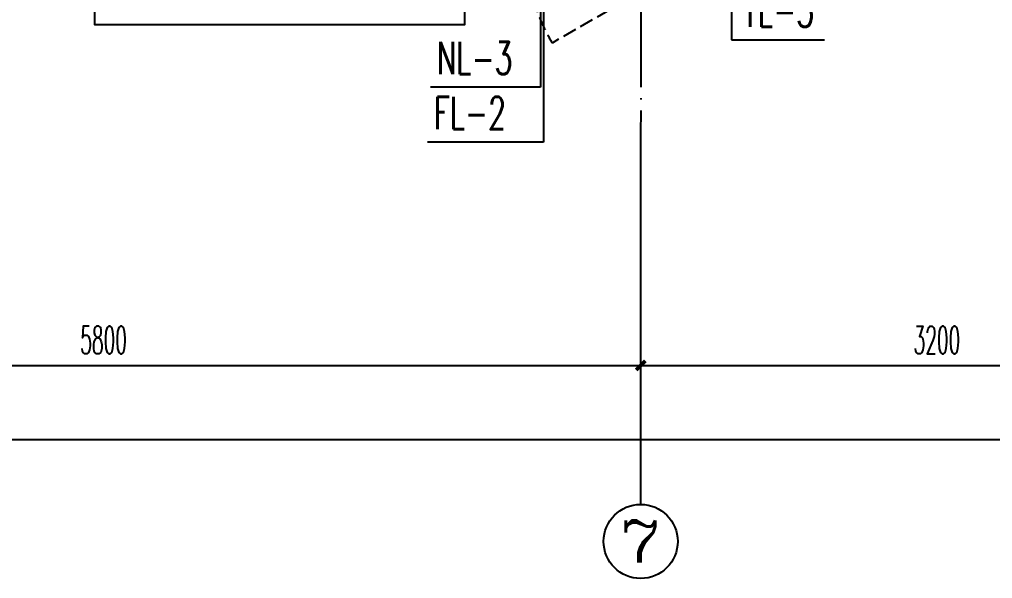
# Model space of a CAD drawing. Extents: x 27938 to 1507990, y 110129 to 923079.
# Drawn here: x 1207209 to 1212464, y 577235 to 580251 of the extents above; entities that cross this region are included whole.
import ezdxf
from ezdxf.enums import TextEntityAlignment as Align

# ---------------------------------------------------------------- set-up
doc = ezdxf.new("R2010")
doc.units = 0
doc.header["$LTSCALE"] = 1000
doc.header["$MEASUREMENT"] = 0
doc.linetypes.add('DASH', pattern=[0.35, 0.25, -0.1])
doc.linetypes.add('DOTE', pattern=[2.42, 2, -0.2, 0.02, -0.2])
for name, color, linetype in [('----建筑底图', 8, 'Continuous'), ('AXIS', 3, 'Continuous'), ('AXIS_TEXT', 7, 'Continuous'), ('DIM_凝结', 150, 'Continuous'), ('DIM_废水', 31, 'Continuous'), ('DIM_雨水', 4, 'Continuous'), ('DOTE', 1, 'Continuous'), ('WINDOW', 4, 'Continuous'), ('看线', 251, 'Continuous')]:
    doc.layers.add(name, color=color, linetype=linetype)
doc.styles.add('_TCH_AXIS', font='COMPLEX', dxfattribs={"bigfont": 'GBCBIG'})
doc.styles.add('_TCH_DIM_T3', font='SIMPLEX.shx', dxfattribs={"width": 0.494118, "bigfont": 'GBCBIG.shx'})
doc.styles.add('_TWT_SERIAL', font='SIMPLEX', dxfattribs={"width": 0.8, "height": 3.5, "bigfont": 'HZTXT'})
doc.styles.add('COMPLEX', font='COMPLEX')
doc.dimstyles.new('_TCH_ARCH&&50', dxfattribs={"dimtxt": 148.75, "dimasz": 50, "dimexe": 125, "dimexo": 150, "dimgap": 63.125, "dimtad": 1, "dimdec": 0, "dimzin": 0, "dimdsep": 46, "dimtxsty": '_TCH_DIM_T3', "dimblk": 'ARCHTICK', "dimcen": 0.09, "dimclrt": 4, "dimazin": 2, "dimtfac": 1, "dimtdec": 0, "dimtix": 1, "dimtmove": 2, "dimatfit": 3, "dimfxl": 100, "dimtolj": 1, "dimtzin": 0, "dimarcsym": 0})

# ---------------------------------------------------------------- blocks, each defined once
blk = doc.blocks.new('_ArchTick')
at = {"color": 0, "linetype": 'ByBlock', "const_width": 0.4}
blk.add_lwpolyline([(-0.5, -0.5), (0.5, 0.5)], dxfattribs=at)
blk = doc.blocks.new('*D1060')
at = {"layer": 'AXIS', "color": 0, "lineweight": -2}
for p, q in [((-25100, -27049.5), (-25100, -28674.5)), ((25100, -27049.5), (25100, -28674.5)), ((-25100, -28549.5), (25100, -28549.5))]:
    blk.add_line(p, q, dxfattribs=at)
at = {"layer": 'Defpoints', "color": 0}
for p in [(-25100, -26899.5), (25100, -26899.5), (25100, -28549.5)]:
    blk.add_point(p, dxfattribs=at)
at = {"layer": 'AXIS', "color": 0, "lineweight": -2, "xscale": 50, "yscale": 50, "zscale": 50, "rotation": 180}
blk.add_blockref('_ArchTick', (-25100, -28549.5), dxfattribs=at)
at = {"layer": 'AXIS', "color": 0, "lineweight": -2, "xscale": 50, "yscale": 50, "zscale": 50}
blk.add_blockref('_ArchTick', (25100, -28549.5), dxfattribs=at)
at = {"layer": 'AXIS', "color": 4, "insert": (0, -28412), "char_height": 148.75, "attachment_point": 5, "style": '_TCH_DIM_T3'}
blk.add_mtext('\\A1;50200', dxfattribs=at)
blk = doc.blocks.new('*D1063')
at = {"layer": 'AXIS', "color": 0, "lineweight": -2}
for p, q in [((-21500, -27049.5), (-21500, -28274.5)), ((-15700, -27049.5), (-15700, -28274.5)), ((-21500, -28149.5), (-15700, -28149.5))]:
    blk.add_line(p, q, dxfattribs=at)
at = {"layer": 'Defpoints', "color": 0}
for p in [(-21500, -26899.5), (-15700, -26899.5), (-15700, -28149.5)]:
    blk.add_point(p, dxfattribs=at)
at = {"layer": 'AXIS', "color": 0, "lineweight": -2, "xscale": 50, "yscale": 50, "zscale": 50, "rotation": 180}
blk.add_blockref('_ArchTick', (-21500, -28149.5), dxfattribs=at)
at = {"layer": 'AXIS', "color": 0, "lineweight": -2, "xscale": 50, "yscale": 50, "zscale": 50}
blk.add_blockref('_ArchTick', (-15700, -28149.5), dxfattribs=at)
at = {"layer": 'AXIS', "color": 4, "insert": (-18600, -28012), "char_height": 148.75, "attachment_point": 5, "style": '_TCH_DIM_T3'}
blk.add_mtext('\\A1;5800', dxfattribs=at)
blk = doc.blocks.new('*D1064')
at = {"layer": 'AXIS', "color": 0, "lineweight": -2}
for p, q in [((-15700, -27049.5), (-15700, -28274.5)), ((-12500, -27049.5), (-12500, -28274.5)), ((-15700, -28149.5), (-12500, -28149.5))]:
    blk.add_line(p, q, dxfattribs=at)
at = {"layer": 'Defpoints', "color": 0}
for p in [(-15700, -26899.5), (-12500, -26899.5), (-12500, -28149.5)]:
    blk.add_point(p, dxfattribs=at)
at = {"layer": 'AXIS', "color": 0, "lineweight": -2, "xscale": 50, "yscale": 50, "zscale": 50, "rotation": 180}
blk.add_blockref('_ArchTick', (-15700, -28149.5), dxfattribs=at)
at = {"layer": 'AXIS', "color": 0, "lineweight": -2, "xscale": 50, "yscale": 50, "zscale": 50}
blk.add_blockref('_ArchTick', (-12500, -28149.5), dxfattribs=at)
at = {"layer": 'AXIS', "color": 4, "insert": (-14100, -28012), "char_height": 148.75, "attachment_point": 5, "style": '_TCH_DIM_T3'}
blk.add_mtext('\\A1;3200', dxfattribs=at)
blk = doc.blocks.new('_AXISO')
blk.add_circle((0, 0), 0.5)
at = {"layer": 'AXIS_TEXT', "style": 'COMPLEX', "width": 1.041667}
blk.add_attdef('A', text='', height=0.56, dxfattribs=at).set_placement((-0.25, -0.28), (0.25, -0.28), align=Align.FIT)
blk = doc.blocks.new('A$C149A4CC3')
at = {"layer": 'AXIS', "color": 8}
blk.add_line((-15700, -26899.5), (-15700, -28899.5), dxfattribs=at)
at = {"layer": 'DOTE', "color": 169, "linetype": 'DOTE', "ltscale": 0.3}
blk.add_line((-15699.8, -16610.1), (-15700, -26899.5), dxfattribs=at)
at = {"layer": 'WINDOW', "color": 8, "linetype": 'DASH', "ltscale": 0.3}
blk.add_lwpolyline([(-15051.9, -25760.1), (-16177.8, -26410.1, -0.131652), (-16351.9, -25760.1)], format="xyb", dxfattribs=at)
at = {"layer": '看线', "color": 8, "ltscale": 0.5}
blk.add_lwpolyline([(-18650, -25960.1), (-18650, -26310.1), (-16650, -26310.1), (-16650, -25960.1)], dxfattribs=at)
at = {"layer": 'AXIS', "color": 8}
ref = blk.add_blockref('_AXISO', (-15700, -29099.5), dxfattribs=dict(at, xscale=400, yscale=400, zscale=400))
ref.add_attrib('A', '7', dxfattribs={"layer": 'AXIS_TEXT', "color": 8, "ltscale": 0.5, "height": 226.3, "style": '_TCH_AXIS', "width": 1.5}).set_placement((-15813.2, -29212.7), (-15586.9, -29212.7), align=Align.FIT)
for p1, p2, distance, picture, middle in [((-25100, -26899.5), (25100, -26899.5), -1650, '*D1060', (0, -28412)), ((-21500, -26899.5), (-15700, -26899.5), -1250, '*D1063', (-18600, -28012)), ((-15700, -26899.5), (-12500, -26899.5), -1250, '*D1064', (-14100, -28012))]:
    dim = blk.add_aligned_dim(p1=p1, p2=p2, distance=distance, dimstyle='_TCH_ARCH&&50', dxfattribs=at)
    dim.commit()
    dim.dimension.update_dxf_attribs({"geometry": picture, "text_midpoint": middle})

msp = doc.modelspace()

# ---------------------------------------------------------------- block references
at = {"layer": '----建筑底图'}
msp.add_blockref('A$C149A4CC3', (1226263.6, 606534.1), dxfattribs=at)

# ---------------------------------------------------------------- next in the draw order: linework, layer by layer
at = {"layer": 'DIM_凝结'}
for p, q in [((1210023.6, 581049), (1210023.6, 579885.2)), ((1210023.6, 579885.2), (1209428.1, 579885.2))]:
    msp.add_line(p, q, dxfattribs=at)
at = {"layer": 'DIM_废水'}
for p, q in [((1210038.6, 581199), (1210038.6, 579589.2)), ((1210038.6, 579589.2), (1209412.3, 579589.2))]:
    msp.add_line(p, q, dxfattribs=at)
at = {"layer": 'DIM_雨水'}
for p, q in [((1211053.2, 581164.1), (1211053.2, 580141.2)), ((1211053.2, 580141.2), (1211556.7, 580141.2))]:
    msp.add_line(p, q, dxfattribs=at)

# ---------------------------------------------------------------- next in the draw order: texts
at = {"layer": 'DIM_凝结', "color": 7, "style": '_TWT_SERIAL', "width": 0.64}
msp.add_text('NL-3', height=175, dxfattribs=at).set_placement((1209463.1, 579955.2))
at = {"layer": 'DIM_废水', "color": 7, "style": '_TWT_SERIAL', "width": 0.64}
msp.add_text('FL-2', height=175, dxfattribs=at).set_placement((1209447.3, 579659.2))
at = {"layer": 'DIM_雨水', "color": 7, "style": '_TWT_SERIAL', "width": 0.64}
msp.add_text('YL-3', height=175, dxfattribs=at).set_placement((1211111, 580211.2))

doc.saveas('drawing.dxf')
